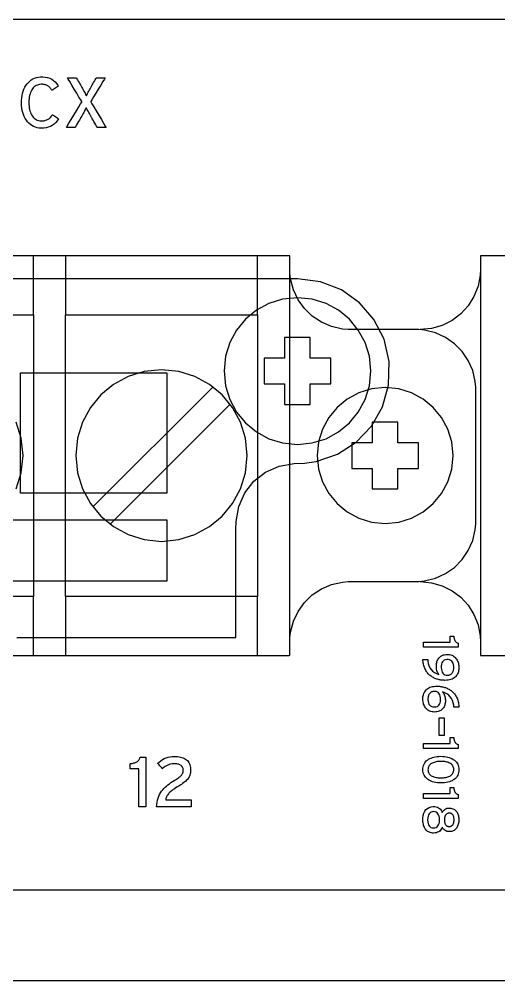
# Model space of a CAD drawing. Extents: x 1 to 47.7, y 0.2 to 35.
# Drawn here: x 31.901 to 32.837, y 8.414 to 10.29 of the extents above; entities that cross this region are included whole.
import ezdxf

# ---------------------------------------------------------------- set-up
doc = ezdxf.new("R2010")
doc.units = 0
doc.header["$MEASUREMENT"] = 0
for name, color, linetype in [('1_1__SCREW_TERMINAL_BLOCK_', 7, 'CONTINUOUS'), ('1_2__CONNECTORIZED_RELAY__', 7, 'CONTINUOUS'), ('7_0_____DWG', 7, 'CONTINUOUS')]:
    doc.layers.add(name, color=color, linetype=linetype)

msp = doc.modelspace()

# ---------------------------------------------------------------- linework, layer by layer
at = {"layer": '1_1__SCREW_TERMINAL_BLOCK_'}
for points in [[(31.8322, 9.0486), (31.9295, 9.0486), (32.0205, 9.0486), (32.1045, 9.0486), (32.1807, 9.0486), (32.2482, 9.0486), (32.3062, 9.0486), (32.354, 9.0486), (32.3907, 9.0486), (32.4155, 9.0486), (32.4276, 9.0486), (32.4287, 9.0488), (32.4287, 9.0536), (32.4287, 9.0704), (32.4287, 9.0744), (32.4287, 9.0771), (32.429, 9.0828), (32.4303, 9.0939), (32.4359, 9.1151), (32.445, 9.1345), (32.4575, 9.1518), (32.4727, 9.1665), (32.4905, 9.1784), (32.5102, 9.1868), (32.5317, 9.1916), (32.5429, 9.1925), (32.5467, 9.1926), (32.5473, 9.1926), (32.555, 9.1926), (32.57, 9.1926), (32.5898, 9.1926), (32.6337, 9.1926), (32.6529, 9.1926), (32.6671, 9.1926), (32.6738, 9.1926), (32.6751, 9.1926), (32.6808, 9.1928), (32.6919, 9.1939), (32.7132, 9.1992), (32.7327, 9.2082), (32.7501, 9.2204), (32.765, 9.2354), (32.777, 9.253), (32.7858, 9.2726), (32.7908, 9.2939), (32.7919, 9.3051), (32.792, 9.3104), (32.792, 9.3111), (32.792, 9.3162), (32.792, 9.3257), (32.792, 9.3551), (32.792, 9.3943), (32.792, 9.4386), (32.792, 9.4828), (32.792, 9.5221), (32.792, 9.5514), (32.792, 9.5609), (32.792, 9.566), (32.792, 9.5667), (32.7919, 9.572), (32.7908, 9.5832), (32.7858, 9.6045), (32.777, 9.6241), (32.765, 9.6417), (32.7501, 9.6567), (32.7327, 9.6689), (32.7132, 9.6779), (32.6919, 9.6832), (32.6808, 9.6844), (32.6751, 9.6845), (32.6738, 9.6845), (32.6671, 9.6845), (32.6529, 9.6845), (32.6337, 9.6845), (32.5898, 9.6845), (32.57, 9.6845), (32.555, 9.6845), (32.5473, 9.6845), (32.5467, 9.6845), (32.5429, 9.6846), (32.5317, 9.6855), (32.5102, 9.6903), (32.4905, 9.6988), (32.4727, 9.7106), (32.4575, 9.7253), (32.445, 9.7426), (32.4359, 9.762), (32.4303, 9.7832), (32.429, 9.7943), (32.4287, 9.8), (32.4287, 9.8027), (32.4287, 9.8067), (32.4287, 9.8236), (32.4287, 9.8284), (32.4276, 9.8285), (32.4155, 9.8285), (32.3907, 9.8285), (32.354, 9.8285), (32.3062, 9.8285), (32.2482, 9.8285), (32.1807, 9.8285), (32.1045, 9.8285), (32.0205, 9.8285), (31.9295, 9.8285), (31.8322, 9.8285)], [(31.9288, 9.7135), (31.9288, 9.8285)], [(31.9912, 9.8285), (31.9912, 9.7135)], [(32.3662, 9.7135), (32.3662, 9.8285)], [(32.4287, 9.0486), (32.4287, 9.8285)], [(32.8501, 9.8285), (32.8213, 9.8285), (32.8049, 9.8285), (32.8012, 9.8285), (32.8012, 9.8274), (32.8012, 9.812), (32.8012, 9.8047), (32.8012, 9.8029), (32.8012, 9.8019), (32.8006, 9.7906), (32.7963, 9.7689), (32.7883, 9.7488), (32.7769, 9.7308), (32.7626, 9.7152), (32.7456, 9.7024), (32.7265, 9.6927), (32.7056, 9.6867), (32.6832, 9.6845)], [(32.8012, 9.8285), (32.8012, 9.0486)], [(31.9288, 9.1636), (31.5538, 9.1636), (31.5538, 9.7135), (31.9288, 9.7135), (31.9288, 9.1636)], [(32.3662, 9.1636), (31.9912, 9.1636), (31.9912, 9.7135), (32.3662, 9.7135), (32.3662, 9.1636)], [(32.2792, 9.5726), (32.0449, 9.3383)], [(32.0783, 9.3049), (32.3126, 9.5391)], [(31.8954, 9.3734), (31.9051, 9.4049), (31.9085, 9.4386), (31.9051, 9.4723), (31.8954, 9.5037)], [(32.64, 9.4637), (32.64, 9.5037), (32.5899, 9.5037), (32.5899, 9.4637), (32.5499, 9.4637), (32.5499, 9.4134), (32.5899, 9.4134), (32.5899, 9.3735), (32.64, 9.3735), (32.64, 9.4134), (32.68, 9.4134), (32.68, 9.4637), (32.64, 9.4637)], [(32.6832, 9.1926), (32.7056, 9.1905), (32.7265, 9.1844), (32.7456, 9.1748), (32.7626, 9.1619), (32.7769, 9.1463), (32.7883, 9.1283), (32.7963, 9.1082), (32.8006, 9.0865), (32.8012, 9.0752), (32.8012, 9.0742), (32.8012, 9.0724), (32.8012, 9.0651), (32.8012, 9.0497), (32.8012, 9.0486), (32.8049, 9.0486), (32.8213, 9.0486), (32.8501, 9.0486)], [(31.9288, 9.0486), (31.9288, 9.1636)], [(31.9912, 9.1636), (31.9912, 9.0486)], [(32.3662, 9.0486), (32.3662, 9.1636)]]:
    msp.add_lwpolyline(points, dxfattribs=at)
for points in [[(32.346, 9.4386), (32.3426, 9.4723), (32.3329, 9.5037), (32.3174, 9.5321), (32.297, 9.5569), (32.2722, 9.5774), (32.2438, 9.5928), (32.2124, 9.6026), (32.1787, 9.606), (32.145, 9.6026), (32.1136, 9.5928), (32.0852, 9.5774), (32.0604, 9.5569), (32.04, 9.5321), (32.0246, 9.5037), (32.0149, 9.4723), (32.0115, 9.4386), (32.0149, 9.4049), (32.0246, 9.3734), (32.04, 9.345), (32.0604, 9.3202), (32.0852, 9.2998), (32.1136, 9.2843), (32.145, 9.2745), (32.1787, 9.2711), (32.2124, 9.2745), (32.2438, 9.2843), (32.2722, 9.2998), (32.297, 9.3202), (32.3174, 9.345), (32.3329, 9.3734), (32.3426, 9.4049)], [(32.7475, 9.4386), (32.7448, 9.4652), (32.7371, 9.4901), (32.7249, 9.5126), (32.7087, 9.5323), (32.689, 9.5485), (32.6665, 9.5608), (32.6416, 9.5685), (32.6149, 9.5712), (32.5882, 9.5685), (32.5634, 9.5608), (32.5409, 9.5485), (32.5213, 9.5323), (32.5051, 9.5126), (32.4929, 9.4901), (32.4851, 9.4652), (32.4824, 9.4386), (32.4851, 9.4119), (32.4929, 9.387), (32.5051, 9.3645), (32.5213, 9.3449), (32.5409, 9.3286), (32.5634, 9.3164), (32.5882, 9.3086), (32.6149, 9.3059), (32.6416, 9.3086), (32.6665, 9.3164), (32.689, 9.3286), (32.7087, 9.3449), (32.7249, 9.3645), (32.7371, 9.387), (32.7448, 9.4119)]]:
    msp.add_lwpolyline(points, close=True, dxfattribs=at)
at = {"layer": '1_2__CONNECTORIZED_RELAY__'}
for points in [[(31.8962, 9.0834), (32.0064, 9.0834), (32.1031, 9.0834), (32.1459, 9.0834), (32.1847, 9.0834), (32.2192, 9.0834), (32.2492, 9.0834), (32.2745, 9.0834), (32.2949, 9.0834), (32.31, 9.0834), (32.3197, 9.0834), (32.3238, 9.0834), (32.3239, 9.0835), (32.3239, 9.0888), (32.3239, 9.1007), (32.3239, 9.1178), (32.3239, 9.1629), (32.3239, 9.214), (32.3239, 9.2611), (32.3239, 9.28), (32.3239, 9.2941), (32.3241, 9.3097), (32.3293, 9.3392), (32.3413, 9.3657), (32.3591, 9.3883), (32.3817, 9.406), (32.4082, 9.418), (32.4377, 9.4233), (32.4577, 9.4239), (32.4801, 9.4271), (32.5219, 9.4412), (32.5583, 9.4645), (32.5881, 9.4958), (32.6097, 9.5334), (32.6218, 9.5761), (32.6229, 9.622), (32.6129, 9.6654), (32.5931, 9.7041), (32.5649, 9.7367), (32.5296, 9.7617), (32.4888, 9.7778), (32.4438, 9.7834), (32.4409, 9.7834), (32.4323, 9.7834), (32.4182, 9.7834), (32.3989, 9.7834), (32.3745, 9.7834), (32.3455, 9.7834), (32.3118, 9.7834), (32.2739, 9.7834), (32.2319, 9.7834), (32.186, 9.7834), (32.0837, 9.7834), (31.9688, 9.7834), (31.8431, 9.7834)], [(32.469, 9.6687), (32.4188, 9.6687), (32.4188, 9.6284), (32.3789, 9.6284), (32.3789, 9.5784), (32.4188, 9.5784), (32.4188, 9.5385), (32.469, 9.5385), (32.469, 9.5784), (32.5089, 9.5784), (32.5089, 9.6284), (32.469, 9.6284), (32.469, 9.6687)], [(32.1888, 9.3651), (31.9038, 9.3651), (31.9038, 9.6001), (32.1888, 9.6001), (32.1888, 9.3651)], [(32.1888, 9.1934), (31.5688, 9.1934), (31.5688, 9.3134), (32.1888, 9.3134), (32.1888, 9.1934)], [(32.7206, 8.9265), (32.7299, 8.9265), (32.7299, 8.8925), (32.7206, 8.8925), (32.7206, 8.9265)]]:
    msp.add_lwpolyline(points, dxfattribs=at)
for points in [[(32.5871, 9.6036), (32.5842, 9.6324), (32.5759, 9.6592), (32.5626, 9.6835), (32.5451, 9.7047), (32.5239, 9.7221), (32.4996, 9.7353), (32.4727, 9.7437), (32.4438, 9.7466), (32.415, 9.7437), (32.3881, 9.7353), (32.3638, 9.7221), (32.3426, 9.7047), (32.3251, 9.6835), (32.3119, 9.6592), (32.3036, 9.6324), (32.3007, 9.6036), (32.3036, 9.5747), (32.3119, 9.5478), (32.3251, 9.5234), (32.3426, 9.5022), (32.3638, 9.4847), (32.3881, 9.4715), (32.415, 9.4632), (32.4438, 9.4603), (32.4727, 9.4632), (32.4996, 9.4715), (32.5239, 9.4847), (32.5451, 9.5022), (32.5626, 9.5234), (32.5759, 9.5478), (32.5842, 9.5747)], [(32.6897, 9.0743), (32.6917, 9.0743), (32.697, 9.0743), (32.7046, 9.0743), (32.7135, 9.0743), (32.7226, 9.0743), (32.731, 9.0743), (32.7376, 9.0743), (32.7413, 9.0743), (32.7419, 9.0744), (32.7419, 9.0752), (32.7419, 9.0767), (32.7419, 9.0786), (32.7419, 9.0806), (32.7419, 9.0826), (32.7419, 9.0843), (32.7419, 9.0855), (32.7419, 9.086), (32.7421, 9.086), (32.7428, 9.086), (32.7439, 9.086), (32.7451, 9.086), (32.7463, 9.086), (32.7474, 9.086), (32.7483, 9.086), (32.7488, 9.086), (32.7489, 9.0853), (32.7491, 9.0842), (32.7493, 9.083), (32.7495, 9.0819), (32.7498, 9.0809), (32.7501, 9.0798), (32.7504, 9.0789), (32.7509, 9.0779), (32.7513, 9.077), (32.7518, 9.0762), (32.7524, 9.0754), (32.753, 9.0748), (32.7537, 9.0742), (32.7545, 9.0736), (32.7553, 9.0732), (32.7562, 9.0728), (32.7572, 9.0725), (32.7577, 9.0723), (32.7577, 9.0717), (32.7577, 9.0707), (32.7577, 9.0694), (32.7577, 9.068), (32.7577, 9.0667), (32.7577, 9.0655), (32.7577, 9.0647), (32.7577, 9.0644), (32.7551, 9.0644), (32.7482, 9.0644), (32.7383, 9.0644), (32.7267, 9.0644), (32.7148, 9.0644), (32.7039, 9.0644), (32.6953, 9.0644), (32.6904, 9.0644), (32.6897, 9.0645), (32.6897, 9.0652), (32.6897, 9.0665), (32.6897, 9.068), (32.6897, 9.0698), (32.6897, 9.0714), (32.6897, 9.0729), (32.6897, 9.0739)], [(32.7317, 8.9998), (32.7301, 8.9999), (32.7286, 8.9999), (32.727, 9.0001), (32.7254, 9.0002), (32.7238, 9.0005), (32.7221, 9.0007), (32.7205, 9.0011), (32.7188, 9.0014), (32.7172, 9.0019), (32.7155, 9.0024), (32.7139, 9.003), (32.7122, 9.0037), (32.7106, 9.0044), (32.7091, 9.0052), (32.7075, 9.0061), (32.706, 9.0071), (32.7045, 9.0081), (32.703, 9.0092), (32.7016, 9.0103), (32.7002, 9.0116), (32.699, 9.0129), (32.6977, 9.0143), (32.6966, 9.0158), (32.6955, 9.0174), (32.6944, 9.0191), (32.6935, 9.0209), (32.6926, 9.0228), (32.6917, 9.0247), (32.691, 9.0268), (32.6904, 9.029), (32.6898, 9.0313), (32.6894, 9.0336), (32.689, 9.0361), (32.6887, 9.0387), (32.6886, 9.0407), (32.6891, 9.0407), (32.6902, 9.0407), (32.6916, 9.0407), (32.6932, 9.0407), (32.6948, 9.0407), (32.6963, 9.0407), (32.6975, 9.0407), (32.6981, 9.0407), (32.6984, 9.0379), (32.6991, 9.033), (32.7005, 9.0286), (32.7023, 9.0246), (32.7047, 9.0211), (32.7076, 9.0179), (32.711, 9.0153), (32.715, 9.013), (32.7196, 9.0112), (32.7193, 9.0122), (32.7182, 9.0138), (32.7173, 9.0155), (32.7165, 9.0174), (32.7159, 9.0193), (32.7154, 9.0215), (32.7151, 9.0237), (32.7149, 9.0261), (32.7149, 9.0286), (32.715, 9.0306), (32.7152, 9.0326), (32.7156, 9.0345), (32.7161, 9.0364), (32.7167, 9.0381), (32.7175, 9.0398), (32.7184, 9.0414), (32.7195, 9.043), (32.7207, 9.0445), (32.7221, 9.0458), (32.7236, 9.047), (32.7252, 9.048), (32.727, 9.0488), (32.7289, 9.0494), (32.731, 9.0499), (32.7332, 9.0502), (32.7356, 9.0504), (32.7381, 9.0503), (32.7405, 9.05), (32.7428, 9.0496), (32.7449, 9.0489), (32.7468, 9.0481), (32.7486, 9.047), (32.7503, 9.0458), (32.7518, 9.0443), (32.7532, 9.0427), (32.7544, 9.041), (32.7555, 9.0392), (32.7564, 9.0373), (32.7572, 9.0353), (32.7578, 9.0331), (32.7583, 9.0309), (32.7586, 9.0286), (32.7588, 9.0262), (32.7588, 9.0237), (32.7587, 9.0213), (32.7583, 9.019), (32.7579, 9.0168), (32.7572, 9.0148), (32.7564, 9.0128), (32.7554, 9.0109), (32.7543, 9.0092), (32.7529, 9.0075), (32.7514, 9.0059), (32.7497, 9.0045), (32.7478, 9.0033), (32.7456, 9.0023), (32.7432, 9.0014), (32.7407, 9.0008), (32.7379, 9.0003), (32.7349, 9)], [(32.7365, 9.0099), (32.7377, 9.0099), (32.7389, 9.0101), (32.74, 9.0104), (32.7411, 9.0108), (32.7422, 9.0113), (32.7432, 9.0119), (32.7441, 9.0126), (32.7451, 9.0135), (32.7459, 9.0144), (32.7466, 9.0155), (32.7473, 9.0167), (32.7478, 9.018), (32.7483, 9.0194), (32.7486, 9.0209), (32.7488, 9.0225), (32.7489, 9.0242), (32.7488, 9.0271), (32.7484, 9.0304), (32.7476, 9.0332), (32.7464, 9.0355), (32.7448, 9.0374), (32.743, 9.0388), (32.7407, 9.0398), (32.7381, 9.0403), (32.7352, 9.0404), (32.7326, 9.0399), (32.7304, 9.0391), (32.7285, 9.0378), (32.727, 9.036), (32.7258, 9.0338), (32.725, 9.0312), (32.7245, 9.0282), (32.7245, 9.0247), (32.7247, 9.0213), (32.7253, 9.0183), (32.7263, 9.0158), (32.7276, 9.0137), (32.7293, 9.0121), (32.7313, 9.0109), (32.7337, 9.0102)], [(32.7113, 8.9379), (32.7088, 8.9381), (32.7065, 8.9384), (32.7043, 8.9389), (32.7022, 8.9396), (32.7003, 8.9405), (32.6985, 8.9415), (32.6969, 8.9428), (32.6954, 8.9442), (32.694, 8.9459), (32.6928, 8.9476), (32.6918, 8.9494), (32.6908, 8.9514), (32.6901, 8.9534), (32.6895, 8.9556), (32.6891, 8.9579), (32.6888, 8.9603), (32.6886, 8.9627), (32.6886, 8.9652), (32.6888, 8.9675), (32.6892, 8.9698), (32.6897, 8.9719), (32.6904, 8.9739), (32.6913, 8.9759), (32.6923, 8.9777), (32.6936, 8.9795), (32.695, 8.9811), (32.6965, 8.9827), (32.6983, 8.9841), (32.7003, 8.9853), (32.7024, 8.9863), (32.7048, 8.9871), (32.7075, 8.9877), (32.7103, 8.9881), (32.7133, 8.9884), (32.7161, 8.9885), (32.7177, 8.9884), (32.7193, 8.9883), (32.7209, 8.9882), (32.7225, 8.988), (32.7242, 8.9877), (32.7258, 8.9874), (32.7275, 8.987), (32.7292, 8.9866), (32.7309, 8.9861), (32.7325, 8.9856), (32.7341, 8.985), (32.7357, 8.9843), (32.7373, 8.9836), (32.7389, 8.9827), (32.7404, 8.9819), (32.7419, 8.9809), (32.7435, 8.9799), (32.7449, 8.9788), (32.7463, 8.9776), (32.7476, 8.9763), (32.7489, 8.9749), (32.7501, 8.9734), (32.7513, 8.9719), (32.7524, 8.9703), (32.7534, 8.9686), (32.7544, 8.9668), (32.7553, 8.965), (32.7561, 8.963), (32.7568, 8.9609), (32.7574, 8.9588), (32.7579, 8.9565), (32.7583, 8.9541), (32.7586, 8.9516), (32.7588, 8.9491), (32.7587, 8.9476), (32.7581, 8.9476), (32.7569, 8.9476), (32.7555, 8.9476), (32.7538, 8.9476), (32.7522, 8.9476), (32.7508, 8.9476), (32.7497, 8.9476), (32.7492, 8.9476), (32.7489, 8.9516), (32.748, 8.9563), (32.7466, 8.9607), (32.7446, 8.9646), (32.7421, 8.968), (32.7391, 8.971), (32.7355, 8.9736), (32.7313, 8.9758), (32.7271, 8.9773), (32.7283, 8.9758), (32.7293, 8.9742), (32.7302, 8.9724), (32.731, 8.9706), (32.7316, 8.9685), (32.732, 8.9664), (32.7323, 8.9641), (32.7325, 8.9616), (32.7325, 8.9592), (32.7324, 8.9572), (32.7321, 8.9552), (32.7317, 8.9533), (32.7312, 8.9514), (32.7305, 8.9497), (32.7298, 8.948), (32.7288, 8.9464), (32.7277, 8.9449), (32.7265, 8.9435), (32.7251, 8.9422), (32.7236, 8.9411), (32.7219, 8.9402), (32.7201, 8.9394), (32.7181, 8.9388), (32.716, 8.9383), (32.7137, 8.9381)], [(32.7111, 8.9479), (32.7138, 8.9482), (32.7162, 8.9488), (32.7182, 8.95), (32.7199, 8.9515), (32.7212, 8.9535), (32.7221, 8.956), (32.7227, 8.9588), (32.7229, 8.9622), (32.7228, 8.9657), (32.7224, 8.9688), (32.7215, 8.9716), (32.7204, 8.9738), (32.7188, 8.9756), (32.7169, 8.977), (32.7147, 8.9779), (32.7121, 8.9784), (32.7102, 8.9784), (32.709, 8.9783), (32.7078, 8.978), (32.7067, 8.9777), (32.7057, 8.9772), (32.7047, 8.9766), (32.7037, 8.9759), (32.7028, 8.9751), (32.7019, 8.9742), (32.7011, 8.9731), (32.7004, 8.972), (32.6998, 8.9708), (32.6993, 8.9694), (32.699, 8.968), (32.6987, 8.9664), (32.6985, 8.9648), (32.6985, 8.9626), (32.6988, 8.9592), (32.6995, 8.9562), (32.7005, 8.9537), (32.7019, 8.9516), (32.7036, 8.95), (32.7058, 8.9488), (32.7082, 8.9481)], [(32.6897, 8.8765), (32.6917, 8.8765), (32.697, 8.8765), (32.7046, 8.8765), (32.7135, 8.8765), (32.7226, 8.8765), (32.731, 8.8765), (32.7376, 8.8765), (32.7413, 8.8765), (32.7419, 8.8767), (32.7419, 8.8775), (32.7419, 8.879), (32.7419, 8.8809), (32.7419, 8.8829), (32.7419, 8.8849), (32.7419, 8.8866), (32.7419, 8.8878), (32.7419, 8.8882), (32.7421, 8.8882), (32.7428, 8.8882), (32.7439, 8.8882), (32.7451, 8.8882), (32.7463, 8.8882), (32.7474, 8.8882), (32.7483, 8.8882), (32.7488, 8.8882), (32.7489, 8.8876), (32.7491, 8.8864), (32.7493, 8.8853), (32.7495, 8.8842), (32.7498, 8.8831), (32.7501, 8.8821), (32.7504, 8.8811), (32.7509, 8.8802), (32.7513, 8.8793), (32.7518, 8.8785), (32.7524, 8.8777), (32.753, 8.877), (32.7537, 8.8764), (32.7545, 8.8759), (32.7553, 8.8755), (32.7562, 8.8751), (32.7572, 8.8748), (32.7577, 8.8746), (32.7577, 8.874), (32.7577, 8.873), (32.7577, 8.8717), (32.7577, 8.8703), (32.7577, 8.869), (32.7577, 8.8678), (32.7577, 8.867), (32.7577, 8.8667), (32.7551, 8.8667), (32.7482, 8.8667), (32.7383, 8.8667), (32.7267, 8.8667), (32.7148, 8.8667), (32.7039, 8.8667), (32.6953, 8.8667), (32.6904, 8.8667), (32.6897, 8.8668), (32.6897, 8.8675), (32.6897, 8.8687), (32.6897, 8.8703), (32.6897, 8.872), (32.6897, 8.8737), (32.6897, 8.8752), (32.6897, 8.8762)], [(32.7238, 8.7996), (32.7202, 8.7997), (32.7168, 8.8), (32.7135, 8.8005), (32.7104, 8.8011), (32.7075, 8.8019), (32.7047, 8.8029), (32.7021, 8.8041), (32.6997, 8.8055), (32.6974, 8.807), (32.6954, 8.8088), (32.6936, 8.8107), (32.6922, 8.8127), (32.6909, 8.815), (32.69, 8.8174), (32.6892, 8.82), (32.6888, 8.8228), (32.6886, 8.8257), (32.6888, 8.8286), (32.6892, 8.8314), (32.6899, 8.8339), (32.6909, 8.8363), (32.6921, 8.8386), (32.6936, 8.8406), (32.6953, 8.8425), (32.6973, 8.8442), (32.6996, 8.8458), (32.702, 8.8472), (32.7045, 8.8483), (32.7073, 8.8493), (32.7102, 8.8502), (32.7133, 8.8508), (32.7166, 8.8513), (32.72, 8.8515), (32.7236, 8.8516), (32.7272, 8.8515), (32.7307, 8.8512), (32.734, 8.8508), (32.7371, 8.8501), (32.74, 8.8493), (32.7428, 8.8483), (32.7454, 8.8471), (32.7478, 8.8457), (32.7501, 8.8441), (32.7521, 8.8424), (32.7539, 8.8405), (32.7554, 8.8384), (32.7566, 8.8362), (32.7575, 8.8338), (32.7582, 8.8312), (32.7587, 8.8285), (32.7588, 8.8255), (32.7586, 8.8226), (32.7582, 8.8198), (32.7575, 8.8172), (32.7566, 8.8148), (32.7554, 8.8126), (32.7539, 8.8105), (32.7522, 8.8086), (32.7502, 8.8069), (32.7479, 8.8054), (32.7455, 8.804), (32.743, 8.8029), (32.7402, 8.8019), (32.7373, 8.8011), (32.7342, 8.8005), (32.7309, 8.8), (32.7274, 8.7997)], [(32.7236, 8.8096), (32.7262, 8.8097), (32.7286, 8.8098), (32.7309, 8.8101), (32.7331, 8.8104), (32.7352, 8.8109), (32.7372, 8.8114), (32.7391, 8.8121), (32.7409, 8.8129), (32.7426, 8.8137), (32.744, 8.8148), (32.7453, 8.8159), (32.7464, 8.8172), (32.7473, 8.8187), (32.748, 8.8202), (32.7485, 8.8219), (32.7488, 8.8238), (32.7489, 8.8257), (32.7488, 8.8277), (32.7485, 8.8295), (32.748, 8.8311), (32.7473, 8.8327), (32.7464, 8.8341), (32.7454, 8.8354), (32.7441, 8.8365), (32.7427, 8.8375), (32.741, 8.8384), (32.7393, 8.8392), (32.7374, 8.8399), (32.7354, 8.8404), (32.7333, 8.8409), (32.7311, 8.8412), (32.7288, 8.8415), (32.7264, 8.8416), (32.7238, 8.8417), (32.7213, 8.8416), (32.7189, 8.8414), (32.7166, 8.8412), (32.7144, 8.8408), (32.7123, 8.8403), (32.7103, 8.8397), (32.7085, 8.839), (32.7067, 8.8382), (32.7051, 8.8373), (32.7035, 8.8363), (32.7022, 8.8352), (32.7011, 8.8339), (32.7002, 8.8325), (32.6994, 8.8309), (32.6989, 8.8293), (32.6986, 8.8275), (32.6985, 8.8255), (32.6986, 8.8236), (32.6989, 8.8217), (32.6994, 8.82), (32.7001, 8.8185), (32.7011, 8.8171), (32.7022, 8.8158), (32.7035, 8.8147), (32.705, 8.8137), (32.7066, 8.8128), (32.7084, 8.812), (32.7102, 8.8114), (32.7122, 8.8109), (32.7142, 8.8104), (32.7164, 8.8101), (32.7187, 8.8098), (32.7211, 8.8097)], [(32.6897, 8.7789), (32.6917, 8.7789), (32.697, 8.7789), (32.7046, 8.7789), (32.7135, 8.7789), (32.7226, 8.7789), (32.731, 8.7789), (32.7376, 8.7789), (32.7413, 8.7789), (32.7419, 8.7791), (32.7419, 8.7799), (32.7419, 8.7814), (32.7419, 8.7833), (32.7419, 8.7853), (32.7419, 8.7873), (32.7419, 8.789), (32.7419, 8.7902), (32.7419, 8.7906), (32.7421, 8.7906), (32.7428, 8.7906), (32.7439, 8.7906), (32.7451, 8.7906), (32.7463, 8.7906), (32.7474, 8.7906), (32.7483, 8.7906), (32.7488, 8.7906), (32.7489, 8.79), (32.7491, 8.7888), (32.7493, 8.7877), (32.7495, 8.7866), (32.7498, 8.7855), (32.7501, 8.7845), (32.7504, 8.7835), (32.7509, 8.7826), (32.7513, 8.7817), (32.7518, 8.7809), (32.7524, 8.7801), (32.753, 8.7794), (32.7537, 8.7788), (32.7545, 8.7783), (32.7553, 8.7779), (32.7562, 8.7775), (32.7572, 8.7772), (32.7577, 8.777), (32.7577, 8.7764), (32.7577, 8.7754), (32.7577, 8.7741), (32.7577, 8.7727), (32.7577, 8.7714), (32.7577, 8.7702), (32.7577, 8.7694), (32.7577, 8.7691), (32.7551, 8.7691), (32.7482, 8.7691), (32.7383, 8.7691), (32.7267, 8.7691), (32.7148, 8.7691), (32.7039, 8.7691), (32.6953, 8.7691), (32.6904, 8.7691), (32.6897, 8.7692), (32.6897, 8.7699), (32.6897, 8.7711), (32.6897, 8.7727), (32.6897, 8.7744), (32.6897, 8.7761), (32.6897, 8.7776), (32.6897, 8.7786)], [(32.7095, 8.7018), (32.7073, 8.7019), (32.7051, 8.7022), (32.7031, 8.7027), (32.7013, 8.7033), (32.6995, 8.7042), (32.6979, 8.7052), (32.6964, 8.7064), (32.6951, 8.7077), (32.6938, 8.7093), (32.6927, 8.711), (32.6917, 8.7128), (32.6908, 8.7148), (32.6901, 8.7169), (32.6895, 8.7191), (32.6891, 8.7215), (32.6888, 8.724), (32.6886, 8.7267), (32.6887, 8.7311), (32.6894, 8.7361), (32.6905, 8.7406), (32.6922, 8.7444), (32.6945, 8.7475), (32.6973, 8.75), (32.7006, 8.7518), (32.7045, 8.753), (32.7089, 8.7535), (32.7119, 8.7534), (32.7145, 8.753), (32.7168, 8.7523), (32.719, 8.7513), (32.7209, 8.7499), (32.7227, 8.7483), (32.7242, 8.7463), (32.7255, 8.7441), (32.7265, 8.742), (32.7271, 8.7431), (32.7277, 8.7441), (32.7284, 8.7451), (32.7291, 8.7459), (32.7298, 8.7467), (32.7305, 8.7474), (32.7313, 8.748), (32.7322, 8.7485), (32.733, 8.749), (32.7339, 8.7494), (32.7347, 8.7498), (32.7355, 8.7501), (32.7363, 8.7503), (32.7371, 8.7505), (32.7379, 8.7506), (32.7386, 8.7507), (32.7394, 8.7507), (32.7412, 8.7507), (32.7433, 8.7504), (32.7452, 8.75), (32.7471, 8.7494), (32.7488, 8.7487), (32.7504, 8.7477), (32.7518, 8.7466), (32.7531, 8.7453), (32.7543, 8.7439), (32.7552, 8.7423), (32.7561, 8.7407), (32.7569, 8.739), (32.7575, 8.7372), (32.758, 8.7353), (32.7584, 8.7334), (32.7586, 8.7313), (32.7588, 8.7292), (32.7588, 8.727), (32.7587, 8.7249), (32.7585, 8.7229), (32.7582, 8.721), (32.7577, 8.7191), (32.7571, 8.7173), (32.7564, 8.7155), (32.7556, 8.7139), (32.7547, 8.7123), (32.7536, 8.7107), (32.7524, 8.7094), (32.7511, 8.7082), (32.7496, 8.7071), (32.748, 8.7063), (32.7462, 8.7056), (32.7443, 8.7051), (32.7423, 8.7048), (32.7401, 8.7046), (32.7395, 8.7046), (32.7391, 8.7046), (32.7388, 8.7046), (32.7384, 8.7047), (32.738, 8.7047), (32.7377, 8.7048), (32.7373, 8.7048), (32.7369, 8.7049), (32.7365, 8.705), (32.7361, 8.7051), (32.7356, 8.7052), (32.7352, 8.7054), (32.7348, 8.7055), (32.7343, 8.7057), (32.7339, 8.7059), (32.7334, 8.7061), (32.733, 8.7063), (32.7324, 8.7066), (32.7315, 8.7072), (32.7306, 8.7078), (32.7299, 8.7085), (32.7291, 8.7093), (32.7284, 8.7101), (32.7278, 8.711), (32.7271, 8.7121), (32.7266, 8.7131), (32.7257, 8.7117), (32.7245, 8.7094), (32.7231, 8.7074), (32.7214, 8.7058), (32.7195, 8.7044), (32.7174, 8.7033), (32.715, 8.7025), (32.7124, 8.702)], [(32.7092, 8.7118), (32.7119, 8.712), (32.7143, 8.7127), (32.7162, 8.714), (32.7179, 8.7157), (32.7192, 8.718), (32.7201, 8.7207), (32.7207, 8.724), (32.7209, 8.7278), (32.7207, 8.7315), (32.7201, 8.7347), (32.7192, 8.7374), (32.718, 8.7396), (32.7164, 8.7414), (32.7145, 8.7426), (32.7123, 8.7433), (32.7097, 8.7436), (32.707, 8.7433), (32.7046, 8.7425), (32.7026, 8.7413), (32.701, 8.7395), (32.6997, 8.7373), (32.6987, 8.7346), (32.6981, 8.7314), (32.6979, 8.7277), (32.6981, 8.7239), (32.6987, 8.7207), (32.6996, 8.718), (32.7009, 8.7157), (32.7025, 8.714), (32.7044, 8.7128), (32.7066, 8.712)], [(32.7395, 8.7146), (32.7404, 8.7146), (32.7414, 8.7147), (32.7422, 8.7149), (32.7431, 8.7152), (32.7439, 8.7156), (32.7447, 8.716), (32.7454, 8.7166), (32.7462, 8.7172), (32.7468, 8.7179), (32.7475, 8.7187), (32.748, 8.7197), (32.7484, 8.7207), (32.7488, 8.7219), (32.7491, 8.7232), (32.7493, 8.7246), (32.7495, 8.7261), (32.7495, 8.7278), (32.7495, 8.7294), (32.7493, 8.7309), (32.7491, 8.7323), (32.7488, 8.7335), (32.7485, 8.7347), (32.7481, 8.7357), (32.7476, 8.7367), (32.747, 8.7375), (32.7464, 8.7382), (32.7457, 8.7388), (32.745, 8.7393), (32.7442, 8.7398), (32.7434, 8.7402), (32.7426, 8.7405), (32.7417, 8.7406), (32.7408, 8.7408), (32.7399, 8.7408), (32.7389, 8.7407), (32.738, 8.7406), (32.7371, 8.7403), (32.7363, 8.74), (32.7355, 8.7395), (32.7348, 8.739), (32.7341, 8.7383), (32.7334, 8.7376), (32.7328, 8.7368), (32.7323, 8.7359), (32.7318, 8.7349), (32.7314, 8.7339), (32.7311, 8.7328), (32.7308, 8.7316), (32.7306, 8.7303), (32.7305, 8.729), (32.7305, 8.7276), (32.7305, 8.7261), (32.7306, 8.7247), (32.7308, 8.7235), (32.7311, 8.7222), (32.7314, 8.7211), (32.7318, 8.7201), (32.7323, 8.7191), (32.7329, 8.7183), (32.7335, 8.7175), (32.7341, 8.7168), (32.7348, 8.7162), (32.7355, 8.7157), (32.7362, 8.7153), (32.737, 8.715), (32.7378, 8.7148), (32.7386, 8.7146)]]:
    msp.add_lwpolyline(points, close=True, dxfattribs=at)
at = {"layer": '7_0_____DWG'}
for points in [[(31.6869, 10.2901), (32.0181, 10.2901), (32.684, 10.2901), (33.0171, 10.2901), (33.3492, 10.2901), (33.6794, 10.2901), (33.8436, 10.2901), (34.0071, 10.2901), (34.1696, 10.2901), (34.3312, 10.2901), (34.4917, 10.2901), (34.651, 10.2901)], [(34.651, 8.5901), (34.4917, 8.5901), (34.3312, 8.5901), (34.1696, 8.5901), (34.0071, 8.5901), (33.8436, 8.5901), (33.6794, 8.5901), (33.3492, 8.5901), (33.0171, 8.5901), (32.684, 8.5901), (32.0181, 8.5901), (31.6869, 8.5901)], [(34.6209, 8.4136), (34.2205, 8.4136), (33.8209, 8.4136), (33.4228, 8.4136), (33.2246, 8.4136), (33.0271, 8.4136), (32.8303, 8.4136), (32.6345, 8.4136), (32.4396, 8.4136), (32.2458, 8.4136), (32.0532, 8.4136), (31.8618, 8.4136)]]:
    msp.add_lwpolyline(points, dxfattribs=at)
for points in [[(31.9776, 10.0959), (31.9751, 10.0919), (31.9722, 10.0885), (31.9691, 10.0855), (31.9656, 10.0829), (31.9619, 10.0809), (31.9578, 10.0793), (31.9535, 10.0781), (31.9488, 10.0775), (31.9441, 10.0773), (31.94, 10.0777), (31.9362, 10.0784), (31.9325, 10.0794), (31.9291, 10.0808), (31.9258, 10.0826), (31.9228, 10.0847), (31.92, 10.0872), (31.9174, 10.09), (31.915, 10.0932), (31.9128, 10.0965), (31.9109, 10.1001), (31.9093, 10.1039), (31.908, 10.1079), (31.9069, 10.1122), (31.9061, 10.1167), (31.9056, 10.1215), (31.9054, 10.1265), (31.9055, 10.1315), (31.9059, 10.1364), (31.9066, 10.141), (31.9075, 10.1454), (31.9087, 10.1496), (31.9102, 10.1535), (31.912, 10.1572), (31.9141, 10.1607), (31.9164, 10.1639), (31.919, 10.1668), (31.9217, 10.1694), (31.9246, 10.1716), (31.9278, 10.1735), (31.9311, 10.175), (31.9347, 10.1762), (31.9384, 10.177), (31.9424, 10.1775), (31.9469, 10.1776), (31.9518, 10.1771), (31.9564, 10.1763), (31.9606, 10.1749), (31.9645, 10.1731), (31.968, 10.1708), (31.9711, 10.168), (31.9739, 10.1648), (31.9763, 10.1611), (31.977, 10.1593), (31.9761, 10.1587), (31.9746, 10.1577), (31.9726, 10.1565), (31.9705, 10.1551), (31.9684, 10.1538), (31.9666, 10.1526), (31.9653, 10.1518), (31.9647, 10.1514), (31.964, 10.1526), (31.9632, 10.1538), (31.9623, 10.155), (31.9615, 10.1561), (31.9606, 10.1571), (31.9596, 10.1581), (31.9587, 10.1589), (31.9577, 10.1597), (31.9568, 10.1604), (31.9557, 10.161), (31.9545, 10.1615), (31.9533, 10.1619), (31.952, 10.1623), (31.9506, 10.1626), (31.9492, 10.1628), (31.9477, 10.163), (31.9462, 10.1631), (31.9441, 10.1631), (31.9414, 10.1628), (31.9388, 10.1623), (31.9365, 10.1616), (31.9343, 10.1606), (31.9322, 10.1594), (31.9303, 10.158), (31.9285, 10.1563), (31.9269, 10.1543), (31.9255, 10.1522), (31.9242, 10.1498), (31.923, 10.1472), (31.9221, 10.1444), (31.9213, 10.1414), (31.9207, 10.1383), (31.9202, 10.135), (31.92, 10.1314), (31.9199, 10.1277), (31.92, 10.124), (31.9202, 10.1205), (31.9206, 10.1172), (31.9212, 10.1141), (31.922, 10.1111), (31.9229, 10.1084), (31.924, 10.1058), (31.9253, 10.1034), (31.9267, 10.1011), (31.9283, 10.0991), (31.93, 10.0973), (31.9319, 10.0957), (31.934, 10.0944), (31.9362, 10.0934), (31.9385, 10.0926), (31.941, 10.0921), (31.9437, 10.0918), (31.9467, 10.0918), (31.9497, 10.0921), (31.9526, 10.0928), (31.9552, 10.0937), (31.9577, 10.095), (31.9599, 10.0966), (31.962, 10.0985), (31.9638, 10.1007), (31.9655, 10.1032), (31.9661, 10.1038), (31.9671, 10.1031), (31.9686, 10.1021), (31.9705, 10.1008), (31.9725, 10.0994), (31.9744, 10.0981), (31.976, 10.097), (31.9772, 10.0962)], [(32.0533, 10.0789), (32.0529, 10.0795), (32.0519, 10.0814), (32.0504, 10.084), (32.0486, 10.0871), (32.0467, 10.0903), (32.045, 10.0933), (32.0436, 10.0958), (32.0427, 10.0974), (32.0421, 10.0984), (32.0406, 10.101), (32.0392, 10.1035), (32.0379, 10.1059), (32.0366, 10.1082), (32.0354, 10.1104), (32.0343, 10.1125), (32.0332, 10.1146), (32.0322, 10.1165), (32.0313, 10.1165), (32.0303, 10.1146), (32.0293, 10.1126), (32.0281, 10.1105), (32.0269, 10.1083), (32.0257, 10.106), (32.0243, 10.1036), (32.0229, 10.101), (32.0214, 10.0984), (32.0208, 10.0974), (32.0199, 10.0958), (32.0185, 10.0933), (32.0168, 10.0903), (32.0149, 10.0871), (32.0131, 10.084), (32.0116, 10.0814), (32.0106, 10.0795), (32.0102, 10.0789), (32.0096, 10.0789), (32.0079, 10.0789), (32.0056, 10.0789), (32.0028, 10.0789), (31.9998, 10.0789), (31.9971, 10.0789), (31.9949, 10.0789), (31.9935, 10.0789), (31.9932, 10.079), (31.9948, 10.0816), (31.9981, 10.0871), (32.0025, 10.0945), (32.0075, 10.1028), (32.0126, 10.1113), (32.0173, 10.119), (32.0209, 10.1251), (32.023, 10.1285), (32.023, 10.1294), (32.021, 10.1326), (32.0176, 10.1383), (32.0133, 10.1455), (32.0085, 10.1535), (32.0038, 10.1614), (31.9997, 10.1683), (31.9966, 10.1734), (31.9951, 10.1759), (31.9954, 10.176), (31.9968, 10.176), (31.9991, 10.176), (32.0019, 10.176), (32.0048, 10.176), (32.0077, 10.176), (32.0101, 10.176), (32.0118, 10.176), (32.0124, 10.176), (32.0127, 10.1755), (32.0136, 10.174), (32.0148, 10.1718), (32.0163, 10.1692), (32.0178, 10.1665), (32.0192, 10.164), (32.0203, 10.162), (32.0211, 10.1607), (32.0216, 10.1597), (32.0231, 10.1571), (32.0245, 10.1546), (32.0258, 10.1522), (32.0271, 10.1498), (32.0283, 10.1476), (32.0294, 10.1455), (32.0305, 10.1434), (32.0315, 10.1414), (32.0324, 10.1414), (32.0334, 10.1433), (32.0345, 10.1453), (32.0356, 10.1475), (32.0368, 10.1497), (32.0381, 10.152), (32.0394, 10.1545), (32.0408, 10.157), (32.0423, 10.1597), (32.0429, 10.1607), (32.0436, 10.162), (32.0448, 10.164), (32.0462, 10.1665), (32.0478, 10.1692), (32.0493, 10.1718), (32.0505, 10.174), (32.0514, 10.1755), (32.0517, 10.176), (32.0523, 10.176), (32.054, 10.176), (32.0564, 10.176), (32.0592, 10.176), (32.0621, 10.176), (32.0648, 10.176), (32.067, 10.176), (32.0685, 10.176), (32.0687, 10.1759), (32.0672, 10.1734), (32.0642, 10.1683), (32.06, 10.1614), (32.0553, 10.1536), (32.0505, 10.1456), (32.0462, 10.1384), (32.0428, 10.1328), (32.0409, 10.1296), (32.0409, 10.1286), (32.0429, 10.1252), (32.0466, 10.1191), (32.0512, 10.1114), (32.0563, 10.1029), (32.0613, 10.0945), (32.0658, 10.0871), (32.069, 10.0816), (32.0706, 10.079), (32.0703, 10.0789), (32.0689, 10.0789), (32.0666, 10.0789), (32.0639, 10.0789), (32.0609, 10.0789), (32.0581, 10.0789), (32.0557, 10.0789), (32.054, 10.0789)], [(32.1342, 8.7528), (32.1342, 8.7556), (32.1342, 8.7632), (32.1342, 8.7741), (32.1342, 8.7868), (32.1342, 8.7998), (32.1342, 8.8118), (32.1342, 8.8212), (32.1342, 8.8266), (32.1341, 8.8273), (32.1329, 8.8273), (32.1308, 8.8273), (32.1281, 8.8273), (32.1252, 8.8273), (32.1223, 8.8273), (32.1199, 8.8273), (32.1182, 8.8273), (32.1175, 8.8273), (32.1175, 8.8277), (32.1175, 8.8287), (32.1175, 8.8302), (32.1175, 8.8319), (32.1175, 8.8336), (32.1175, 8.8353), (32.1175, 8.8365), (32.1175, 8.8372), (32.1184, 8.8374), (32.1201, 8.8376), (32.1217, 8.8379), (32.1233, 8.8382), (32.1248, 8.8386), (32.1263, 8.839), (32.1277, 8.8396), (32.129, 8.8402), (32.1303, 8.8408), (32.1315, 8.8415), (32.1326, 8.8423), (32.1335, 8.8432), (32.1344, 8.8442), (32.1351, 8.8453), (32.1358, 8.8465), (32.1363, 8.8478), (32.1368, 8.8492), (32.137, 8.85), (32.1379, 8.85), (32.1393, 8.85), (32.1411, 8.85), (32.1431, 8.85), (32.1451, 8.85), (32.1467, 8.85), (32.1479, 8.85), (32.1483, 8.85), (32.1483, 8.8462), (32.1483, 8.8364), (32.1483, 8.8222), (32.1483, 8.8057), (32.1483, 8.7886), (32.1483, 8.7731), (32.1483, 8.7608), (32.1483, 8.7537), (32.1482, 8.7528), (32.1472, 8.7528), (32.1454, 8.7528), (32.1431, 8.7528), (32.1407, 8.7528), (32.1383, 8.7528), (32.1362, 8.7528), (32.1348, 8.7528)], [(32.1689, 8.7528), (32.1693, 8.7574), (32.1699, 8.7619), (32.1708, 8.766), (32.1719, 8.77), (32.1733, 8.7737), (32.1748, 8.7772), (32.1767, 8.7804), (32.1787, 8.7834), (32.181, 8.7862), (32.1834, 8.7887), (32.186, 8.7912), (32.1886, 8.7936), (32.1913, 8.796), (32.1942, 8.7982), (32.1971, 8.8003), (32.2002, 8.8023), (32.2033, 8.8043), (32.2061, 8.8059), (32.2081, 8.8071), (32.21, 8.8084), (32.2117, 8.8095), (32.2132, 8.8107), (32.2146, 8.8118), (32.2158, 8.8128), (32.2169, 8.8139), (32.2178, 8.8148), (32.2185, 8.8158), (32.2191, 8.8168), (32.2196, 8.8178), (32.2201, 8.8188), (32.2204, 8.8198), (32.2207, 8.8209), (32.2209, 8.8219), (32.2211, 8.823), (32.2211, 8.8241), (32.2211, 8.8254), (32.2209, 8.8267), (32.2207, 8.8279), (32.2203, 8.829), (32.2198, 8.8301), (32.2193, 8.8311), (32.2186, 8.832), (32.2178, 8.8329), (32.2169, 8.8336), (32.2159, 8.8344), (32.2147, 8.835), (32.2133, 8.8356), (32.2118, 8.836), (32.2102, 8.8364), (32.2085, 8.8367), (32.2065, 8.8369), (32.2045, 8.837), (32.2021, 8.837), (32.1992, 8.8367), (32.1965, 8.8362), (32.1938, 8.8355), (32.1911, 8.8345), (32.1886, 8.8333), (32.1861, 8.8318), (32.1837, 8.8302), (32.1813, 8.8282), (32.1802, 8.8274), (32.1796, 8.8282), (32.1785, 8.8296), (32.1771, 8.8313), (32.1756, 8.8331), (32.1741, 8.835), (32.1728, 8.8366), (32.1718, 8.8378), (32.1713, 8.8383), (32.1738, 8.8405), (32.1771, 8.8431), (32.1805, 8.8453), (32.184, 8.8471), (32.1877, 8.8487), (32.1914, 8.8499), (32.1953, 8.8507), (32.1994, 8.8513), (32.2035, 8.8515), (32.2068, 8.8514), (32.21, 8.8512), (32.2129, 8.8508), (32.2157, 8.8502), (32.2184, 8.8495), (32.2209, 8.8485), (32.2232, 8.8475), (32.2253, 8.8462), (32.2273, 8.8448), (32.2291, 8.8432), (32.2306, 8.8413), (32.232, 8.8393), (32.2331, 8.8372), (32.234, 8.8348), (32.2347, 8.8323), (32.2352, 8.8296), (32.2354, 8.8267), (32.2355, 8.8239), (32.2353, 8.8215), (32.2351, 8.8193), (32.2346, 8.8171), (32.2341, 8.8151), (32.2334, 8.8131), (32.2325, 8.8113), (32.2315, 8.8096), (32.2304, 8.808), (32.2291, 8.8065), (32.2275, 8.8049), (32.2259, 8.8034), (32.224, 8.8018), (32.222, 8.8002), (32.2198, 8.7986), (32.2174, 8.7969), (32.2149, 8.7953), (32.2122, 8.7936), (32.2093, 8.7918), (32.2065, 8.7901), (32.204, 8.7884), (32.2017, 8.7868), (32.1996, 8.7852), (32.1977, 8.7837), (32.1959, 8.7822), (32.1944, 8.7808), (32.1931, 8.7795), (32.192, 8.7781), (32.1909, 8.7767), (32.19, 8.7753), (32.1891, 8.7739), (32.1884, 8.7724), (32.1877, 8.7709), (32.1872, 8.7694), (32.1868, 8.7679), (32.1868, 8.7669), (32.1897, 8.7669), (32.1953, 8.7669), (32.2027, 8.7669), (32.211, 8.7669), (32.2194, 8.7669), (32.227, 8.7669), (32.2328, 8.7669), (32.2361, 8.7669), (32.2364, 8.7667), (32.2364, 8.7657), (32.2364, 8.764), (32.2364, 8.7618), (32.2364, 8.7594), (32.2364, 8.7571), (32.2364, 8.755), (32.2364, 8.7535), (32.2364, 8.7528), (32.2349, 8.7528), (32.2292, 8.7528), (32.2204, 8.7528), (32.2097, 8.7528), (32.1982, 8.7528), (32.1872, 8.7528), (32.1778, 8.7528), (32.1713, 8.7528)]]:
    msp.add_lwpolyline(points, close=True, dxfattribs=at)

doc.saveas('drawing.dxf')
